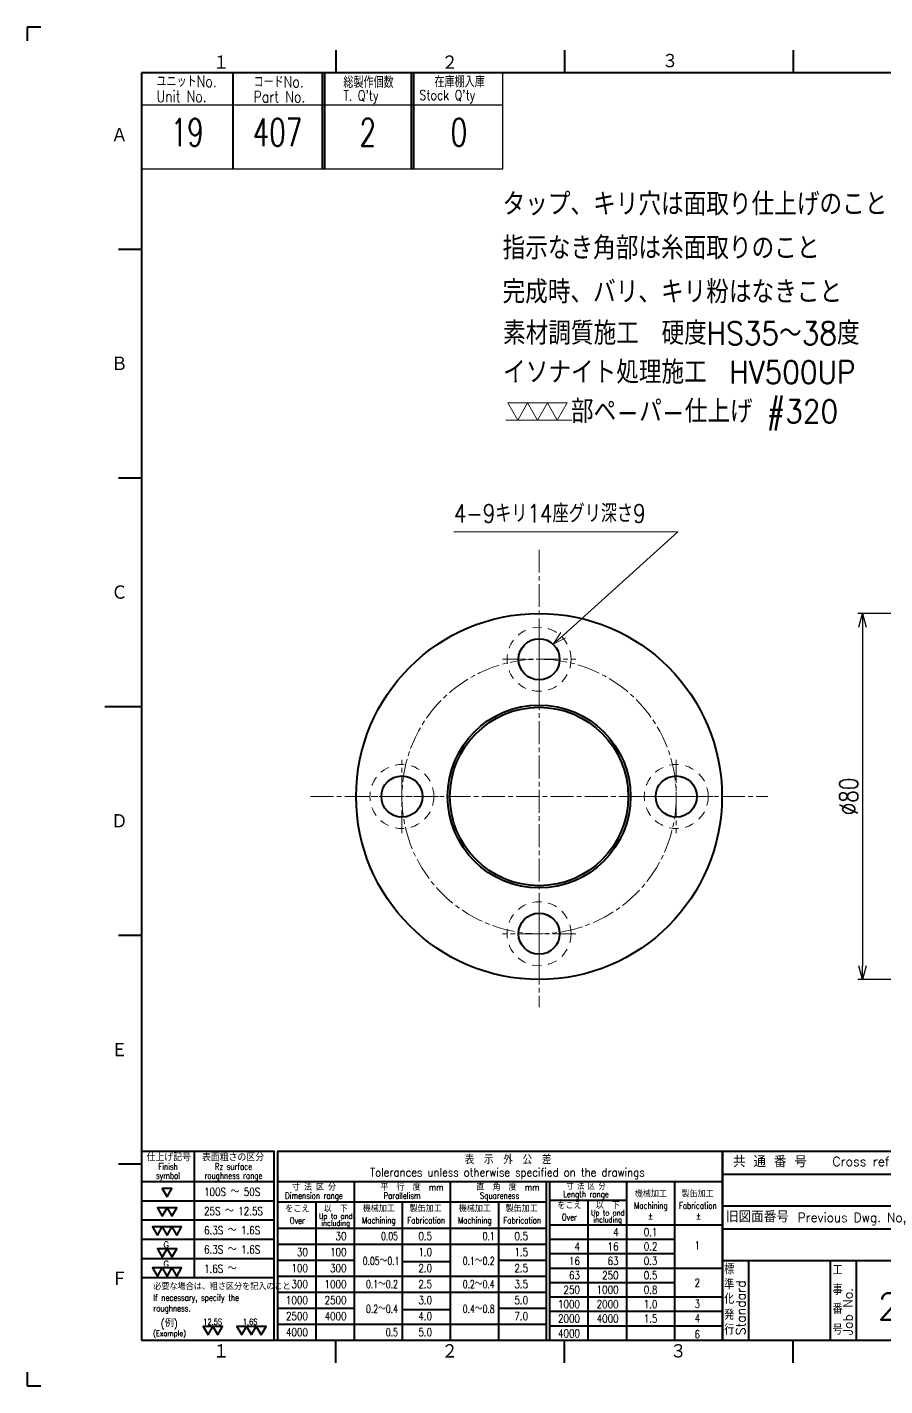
# Model space of a CAD drawing. Header units: millimetres. Extents: x 0 to 420, y 0 to 297.
# Drawn here: x 0 to 187.6, y 0 to 297 of the extents above; entities that cross this region are included whole.
import ezdxf
from ezdxf.enums import TextEntityAlignment as Align

# ---------------------------------------------------------------- set-up
doc = ezdxf.new("R2010")
doc.units = ezdxf.units.MM
doc.linetypes.add('GEN7A', pattern=[7.5, 5, -0.75, 1, -0.75])
doc.linetypes.add('HIDDEN2', pattern=[3.5, 2, -1.5])
doc.layers.get('0').update_dxf_attribs({"lineweight": 20})
doc.layers.get('DEFPOINTS').update_dxf_attribs({"color": 253})
for name, color, linetype, lineweight in [('2', 5, 'Continuous', 40), ('3A', 6, 'HIDDEN2', 20), ('5', 3, 'Continuous', 13), ('6', 7, 'Continuous', 50), ('7A', 4, 'GEN7A', 13), ('8', 1, 'Continuous', 13), ('WAKU', 7, 'Continuous', 40)]:
    doc.layers.add(name, color=color, linetype=linetype, lineweight=lineweight)
doc.layers.add('RAHM2', color=1, linetype='Continuous')
doc.styles.add('DIMENSION', font='romans.shx', dxfattribs={"width": 0.8, "bigfont": 'extfont2.shx'})
doc.styles.get("Standard").update_dxf_attribs({"font": 'romans.shx', "width": 0.8, "bigfont": 'extfont2.shx'})
doc.dimstyles.new('GEN-ISO$0', dxfattribs={"dimtxt": 4, "dimasz": 3, "dimexe": 1, "dimexo": 1, "dimgap": 1, "dimtad": 3, "dimrnd": 0.01, "dimdsep": 46, "dimtxsty": 'Standard', "dimblk": 'OPEN30', "dimcen": 0, "dimclrt": 7, "dimazin": 2, "dimtp": 0.1, "dimtm": 0.1, "dimtfac": 0.6, "dimtmove": 2, "dimatfit": 3, "dimldrblk": 'OPEN30', "dimfxl": 1, "dimarcsym": 0})

# ---------------------------------------------------------------- blocks, each defined once
blk = doc.blocks.new('注釈')
at = {"layer": '6', "width": 0.9}
for s, p in [('タップ、キリ穴は面取り仕上げのこと', (0, 19.2)), ('指示なき角部は糸面取りのこと', (0, 9.6)), ('完成時、バリ、キリ粉はなきこと', (0, 0))]:
    blk.add_text(s, height=5, dxfattribs=at).set_placement(p)
blk = doc.blocks.new('A3部品図')
at = {"layer": 'WAKU', "color": 5, "linetype": 'Continuous'}
for p, q in [((3, 297), (0, 297)), ((0, 297), (0, 294)), ((67.5, 292), (67.5, 287)), ((117.5, 292), (117.5, 287)), ((167.5, 292), (167.5, 287)), ((410, 287), (25, 287)), ((25, 287), (25, 10)), ((20, 248.5), (25, 248.5)), ((20, 198.5), (25, 198.5)), ((17, 148.5), (25, 148.5)), ((20, 98.5), (25, 98.5)), ((20, 48.5), (25, 48.5)), ((25, 10), (410, 10)), ((67.5, 5), (67.5, 10)), ((117.5, 5), (117.5, 10)), ((167.5, 5), (167.5, 10)), ((0, 3), (0, 0)), ((0, 0), (3, 0))]:
    blk.add_line(p, q, dxfattribs=at)
at = {"layer": 'WAKU', "color": 7, "linetype": 'Continuous'}
for p, q in [((36.55, 51.26), (36.55, 23.66)), ((25, 44.66), (54.05, 44.66)), ((54.75, 44.66), (152.05, 44.66)), ((71.55, 44.66), (71.55, 10)), ((92.55, 44.66), (92.55, 10)), ((113.55, 10), (113.55, 44.66)), ((114.25, 44.66), (114.25, 10)), ((131.05, 44.66), (131.05, 10)), ((141.55, 44.66), (141.55, 10)), ((122.65, 42.56), (122.65, 42.54)), ((54.75, 40.21), (113.55, 40.21)), ((63.15, 40.21), (63.15, 10)), ((82.05, 40.21), (82.05, 10)), ((103.05, 40.21), (103.05, 10)), ((114.25, 40.56), (131.05, 40.56)), ((122.65, 40.56), (122.65, 10)), ((54.75, 34.5), (113.55, 34.5)), ((114.25, 35.2), (152.05, 35.2)), ((25, 23.66), (54.05, 23.66))]:
    blk.add_line(p, q, dxfattribs=at)
at = {"layer": 'WAKU', "color": 3}
for p, q in [((25, 40.46), (54.05, 40.46)), ((25, 36.26), (54.05, 36.26)), ((25, 32.06), (54.05, 32.06)), ((54.75, 31), (113.55, 31)), ((114.25, 32.05), (141.55, 32.05)), ((25, 27.86), (54.05, 27.86)), ((54.75, 27.5), (71.55, 27.5)), ((82.05, 27.15), (92.55, 27.15)), ((114.25, 28.9), (141.55, 28.9)), ((54.75, 24), (113.55, 24)), ((114.25, 25.75), (152.05, 25.75)), ((54.75, 20.5), (113.55, 20.5)), ((114.25, 19.45), (152.05, 19.45)), ((54.75, 17), (71.55, 17)), ((82.05, 16.65), (92.55, 16.65)), ((114.25, 16.3), (152.05, 16.3)), ((54.75, 13.5), (113.55, 13.5)), ((114.25, 13.15), (152.05, 13.15))]:
    blk.add_line(p, q, dxfattribs=at)
at = {"layer": 'WAKU'}
for p, q in [((103.05, 27.5), (113.55, 27.5)), ((114.25, 22.6), (141.55, 22.6)), ((103.05, 17), (113.55, 17))]:
    blk.add_line(p, q, dxfattribs=at)
for points in [[(25, 10), (54.05, 10), (54.05, 51.26), (25, 51.26)], [(54.75, 10), (152.05, 10), (152.05, 51.26), (54.75, 51.26)]]:
    blk.add_lwpolyline(points, close=True, dxfattribs=at)
at = {"layer": 'WAKU', "color": 7, "linetype": 'Continuous'}
for points in [[(30.6, 41.29), (31.66, 43.12), (29.54, 43.12), (30.6, 41.29)], [(29.54, 37.09), (30.6, 38.92), (28.48, 38.92), (29.54, 37.09)], [(31.66, 37.09), (32.72, 38.92), (30.6, 38.92), (31.66, 37.09)], [(28.48, 32.89), (29.54, 34.72), (27.42, 34.72), (28.48, 32.89)], [(30.6, 32.89), (31.66, 34.72), (29.54, 34.72), (30.6, 32.89)], [(32.72, 32.89), (33.78, 34.72), (31.66, 34.72), (32.72, 32.89)], [(29.54, 28.12), (30.6, 29.96), (28.48, 29.96), (29.54, 28.12)], [(31.66, 28.12), (32.72, 29.96), (30.6, 29.96), (31.66, 28.12)], [(28.48, 23.92), (29.54, 25.76), (27.42, 25.76), (28.48, 23.92)], [(30.6, 23.92), (31.66, 25.76), (29.54, 25.76), (30.6, 23.92)], [(32.72, 23.92), (33.78, 25.76), (31.66, 25.76), (32.72, 23.92)], [(39.56, 11.14), (40.62, 12.98), (38.49, 12.98), (39.56, 11.14)], [(41.68, 11.14), (42.74, 12.98), (40.62, 12.98), (41.68, 11.14)], [(46.93, 11.14), (47.99, 12.98), (45.87, 12.98), (46.93, 11.14)], [(49.06, 11.14), (50.12, 12.98), (47.99, 12.98), (49.06, 11.14)], [(51.18, 11.14), (52.24, 12.98), (50.12, 12.98), (51.18, 11.14)]]:
    blk.add_lwpolyline(points, close=True, dxfattribs=at)
at = {"layer": 'WAKU'}
blk.add_blockref('注釈', (103.98, 236.62), dxfattribs=at)
at = {"layer": 'WAKU', "color": 5, "linetype": 'Continuous'}
blk.add_text('３', height=3.31, dxfattribs=at).set_placement((140.6, 289.58), align=Align.MIDDLE)
for s, p in [('１', (40.6, 287.58)), ('２', (90.6, 287.58)), ('Ａ', (18.36, 271.74)), ('Ｂ', (18.36, 221.74)), ('Ｃ', (18.36, 171.74)), ('Ｄ', (18.36, 121.74)), ('Ｅ', (18.36, 71.74)), ('Ｆ', (18.36, 21.74)), ('１', (40.6, 5.87)), ('２', (90.6, 5.87)), ('３', (140.6, 5.87))]:
    blk.add_text(s, height=3.31, dxfattribs=at).set_placement(p)
at = {"layer": 'WAKU', "color": 7, "linetype": 'Continuous'}
for s, height, width, p in [('仕上げ記号', 1.54, 0.9, (30.97, 49.13)), ('表面粗さの区分', 1.54, 0.9, (45.03, 49.13)), ('Finish', 1.4, 0.8, (30.82, 47.24)), ('Rz surface', 1.4, 0.8, (45.12, 47.24)), ('Tolerances unless otherwise specified on the drawings', 1.8, 0.9, (105.02, 45.77)), ('表\u3000示\u3000外\u3000公\u3000差', 1.8, 0.9, (105.18, 48.48)), ('symbol', 1.4, 0.8, (30.82, 45.27)), ('roughness range', 1.4, 0.8, (45.12, 45.27)), ('Dimension range', 1.4, 0.8, (62.73, 40.86)), ('寸 法 区 分', 1.4, 0.9, (62.73, 42.71)), ('Parallelism', 1.4, 0.8, (81.99, 40.86)), ('平\u3000行\u3000度\u3000mm', 1.4, 0.9, (84.16, 42.71)), ('Squareness', 1.4, 0.8, (103.32, 40.86)), ('直\u3000角\u3000度\u3000mm', 1.4, 0.9, (105.16, 42.71)), ('Length range', 1.4, 0.8, (122.23, 41.21)), ('寸 法 区 分', 1.4, 0.8, (122.23, 42.89)), ('機械加工', 1.4, 0.9, (136.41, 41.24)), ('製缶加工', 1.4, 0.9, (146.64, 41.24)), ('をこえ', 1.4, 0.9, (59.09, 37.95)), ('以\u3000下', 1.4, 0.9, (67.49, 37.95)), ('機械加工', 1.4, 0.9, (76.91, 38.02)), ('製缶加工', 1.4, 0.9, (87.16, 38.02)), ('機械加工', 1.4, 0.9, (97.91, 38.02)), ('製缶加工', 1.4, 0.9, (108.16, 38.02)), ('をこえ', 1.4, 0.9, (118.59, 38.7)), ('以\u3000下', 1.4, 0.9, (126.99, 38.7)), ('Machining', 1.4, 0.8, (136.41, 38.72)), ('Fabrication', 1.4, 0.8, (146.68, 38.72)), ('Over', 1.4, 0.8, (59.09, 35.42)), ('Up to and', 1.2, 0.8, (67.48, 36.5)), ('including', 1.2, 0.8, (67.49, 34.98)), ('Machining', 1.4, 0.8, (76.91, 35.49)), ('Fabrication', 1.4, 0.8, (87.28, 35.49)), ('Machining', 1.4, 0.8, (97.91, 35.49)), ('Fabrication', 1.4, 0.8, (108.28, 35.49)), ('Over', 1.4, 0.8, (118.59, 36.17)), ('Up to and', 1.2, 0.8, (126.98, 37.25)), ('including', 1.2, 0.8, (126.99, 35.73)), ('%%P', 1.4, 0.9, (136.33, 36.46)), ('%%P', 1.4, 0.9, (146.83, 36.46))]:
    blk.add_text(s, height=height, dxfattribs=dict(at, width=width)).set_placement(p, align=Align.CENTER)
for s, height, width, p in [('100S ～ 50S', 1.75, 0.8, (38.69, 41.52)), ('25S ～ 12.5S', 1.75, 0.8, (38.69, 37.32)), ('6.3S ～ 1.6S', 1.75, 0.8, (38.69, 33.12)), ('0.1', 1.75, 0.8, (134.84, 32.73)), ('6.3S ～ 1.6S', 1.75, 0.8, (38.69, 28.92)), ('0.2', 1.75, 0.8, (134.84, 29.58)), ('1', 1.75, 0.8, (145.97, 29.81)), ('0.3', 1.75, 0.8, (134.84, 26.43)), ('1.6S ～ ', 1.75, 0.8, (38.69, 24.72)), ('0.5', 1.75, 0.8, (134.84, 23.28)), ('必要な場合は、粗さ区分を記入のこと', 1.4, 0.9, (27.61, 20.99)), ('0.8', 1.75, 0.8, (134.84, 20.13)), ('2', 1.75, 0.8, (145.97, 21.65)), ('If necessary, specify the', 1.4, 0.8, (27.61, 18.58)), ('1.0', 1.75, 0.8, (134.84, 16.98)), ('3', 1.75, 0.8, (145.97, 17.04)), ('roughness.', 1.4, 0.8, (27.61, 16.26)), ('1.5', 1.75, 0.8, (134.84, 13.83)), ('4', 1.75, 0.8, (145.97, 13.89)), ('(Example)', 1.2, 0.8, (27.53, 10.87)), ('(例)', 1.6, 0.9, (29.2, 12.85)), ('12.5S', 1.26, 0.8, (38.53, 13.36)), ('1.6S', 1.26, 0.8, (47.18, 13.36)), ('6', 1.75, 0.8, (145.97, 10.39))]:
    blk.add_text(s, height=height, dxfattribs=dict(at, width=width)).set_placement(p)
for s, width, p in [('30', 0.8, (69.85, 31.85)), ('0.05', 0.7, (81.08, 31.85)), ('0.5', 0.8, (88.56, 31.85)), ('0.1', 0.7, (102.24, 31.85)), ('0.5', 0.8, (109.56, 31.85)), ('4', 0.8, (129.35, 32.73)), ('30', 0.8, (61.4, 28.35)), ('100', 0.8, (69.85, 28.35)), ('1.0', 0.8, (88.56, 28.35)), ('1.5', 0.8, (109.56, 28.35)), ('4', 0.8, (120.9, 29.58)), ('16', 0.8, (129.35, 29.58)), ('0.05～0.1', 0.7, (81.41, 26.42)), ('0.1～0.2', 0.7, (102.24, 26.42)), ('16', 0.8, (120.9, 26.43)), ('63', 0.8, (129.35, 26.43)), ('100', 0.8, (61.4, 24.85)), ('300', 0.8, (69.85, 24.85)), ('2.0', 0.8, (88.56, 24.85)), ('2.5', 0.8, (109.56, 24.85)), ('63', 0.8, (120.9, 23.28)), ('250', 0.8, (129.35, 23.28)), ('300', 0.8, (61.4, 21.35)), ('1000', 0.8, (69.85, 21.35)), ('0.1～0.2', 0.7, (81.08, 21.35)), ('2.5', 0.8, (88.56, 21.35)), ('0.2～0.4', 0.7, (102.24, 21.35)), ('3.5', 0.8, (109.56, 21.35)), ('250', 0.8, (120.9, 20.13)), ('1000', 0.8, (129.35, 20.13)), ('1000', 0.8, (61.4, 17.85)), ('2500', 0.8, (69.85, 17.85)), ('3.0', 0.8, (88.56, 17.85)), ('5.0', 0.8, (109.56, 17.85)), ('1000', 0.8, (120.9, 16.98)), ('2000', 0.8, (129.35, 16.98)), ('2500', 0.8, (61.4, 14.35)), ('4000', 0.8, (69.85, 14.35)), ('0.2～0.4', 0.7, (81.08, 15.93)), ('4.0', 0.8, (88.56, 14.35)), ('0.4～0.8', 0.7, (102.24, 15.93)), ('7.0', 0.8, (109.56, 14.35)), ('2000', 0.8, (120.9, 13.83)), ('4000', 0.8, (129.35, 13.83)), ('4000', 0.8, (61.4, 10.85)), ('0.5', 0.7, (81.08, 10.85)), ('5.0', 0.8, (88.56, 10.85)), ('4000', 0.8, (120.9, 10.58))]:
    blk.add_text(s, height=1.75, dxfattribs=dict(at, width=width)).set_placement(p, align=Align.RIGHT)
for p in [(31.04, 30.15), (31.04, 25.95)]:
    blk.add_text('G', height=1.4, dxfattribs=at).set_placement(p, align=Align.RIGHT)
blk = doc.blocks.new('A3表題欄')
at = {"layer": 'RAHM2', "color": 5, "linetype": 'Continuous'}
for p, q in [((-306, 256), (-306, 277)), ((-385, 256), (-345.5, 256)), ((-345.5, 256), (-306, 256))]:
    blk.add_line(p, q, dxfattribs=at)
at = {"layer": 'RAHM2', "color": 7, "linetype": 'Continuous'}
for p, q in [((-385, 270), (-345.5, 270)), ((-345.5, 270), (-306, 270))]:
    blk.add_line(p, q, dxfattribs=at)
at = {"layer": 'WAKU', "linetype": 'Continuous'}
for p, q in [((-365, 277), (-365, 256)), ((-345.5, 277), (-345.5, 256)), ((-345, 277), (-345, 256)), ((-326, 277), (-326, 256)), ((-325.5, 277), (-325.5, 256))]:
    blk.add_line(p, q, dxfattribs=at)
at = {"layer": 'WAKU'}
for p, q in [((-75, 47.26), (0, 47.26)), ((-75, 41.26), (-75, 47.26)), ((-63, 47.26), (-63, 41.26)), ((-43.2, 47.26), (-43.2, 41.26)), ((-14.4, 47.26), (-14.4, 41.26)), ((-214.07, 41.26), (-214.07, 17.42)), ((-199.45, 41.26), (-199.45, 0)), ((-184.82, 41.26), (-184.82, 17.42)), ((-170.2, 41.26), (-170.2, 17.42)), ((-155.57, 41.26), (-155.57, 17.42)), ((-140.95, 41.26), (-140.95, 17.42)), ((-111.7, 41.26), (-111.7, 0)), ((-257.95, 36.26), (-214.07, 36.26)), ((-214.07, 34.26), (0, 34.26)), ((-140.95, 34.26), (-140.95, 17.42)), ((-111.7, 34.26), (-111.7, 34.26)), ((-100.83, 34.26), (-100.83, 17.42)), ((-257.95, 29.34), (-214.07, 29.34)), ((-257.95, 24.34), (-214.07, 24.34)), ((-92.27, 26.35), (-8.97, 26.35)), ((-257.95, 17.42), (0, 17.42)), ((-252.23, 17.42), (-252.23, 0)), ((-234.41, 17.42), (-234.41, 0)), ((-228.7, 17.42), (-228.7, 0)), ((-162.27, 17.42), (-162.27, 0)), ((-145.41, 17.42), (-145.41, 12.42)), ((-96.17, 17.42), (-96.17, 0)), ((-75.85, 17.42), (-75.85, 12.42)), ((-59, 17.42), (-59, 12.42)), ((-33.71, 17.42), (-33.71, 12.42)), ((-25.28, 17.42), (-25.28, 12.42)), ((-199.45, 12.42), (-111.7, 12.42)), ((-96.17, 12.42), (0, 12.42))]:
    blk.add_line(p, q, dxfattribs=at)
at = {"layer": 'WAKU', "color": 7, "linetype": 'Continuous'}
for p, q in [((-8.43, 0), (-8.43, 17.42)), ((-7.93, 0), (-7.93, 17.42))]:
    blk.add_line(p, q, dxfattribs=at)
at = {"layer": 'WAKU', "color": 5}
blk.add_lwpolyline([(0, 41.26), (-257.95, 41.26), (-257.95, 0)], dxfattribs=at)
at = {"layer": 'WAKU'}
for points in [[(-107.98, 35.4), (-106.78, 35.4), (-106.78, 36.01)], [(-107.98, 35.58), (-107.03, 35.58), (-107.03, 35.91)], [(-107.28, 35.82), (-107.28, 35.75), (-107.98, 35.75), (-107.98, 35.4)], [(-106.38, 37.51), (-106.38, 35.4), (-105.08, 35.4), (-105.08, 37.51), (-106.38, 37.51)], [(-106.23, 37.36), (-106.23, 36.53), (-105.23, 36.53), (-105.23, 37.36), (-106.23, 37.36)], [(-105.23, 36.38), (-105.23, 35.55), (-106.23, 35.55), (-106.23, 36.38), (-105.23, 36.38)], [(-104.68, 35.98), (-104.68, 35.4), (-103.42, 35.4), (-103.42, 35.75), (-104.15, 35.75), (-104.15, 35.8)], [(-104.43, 35.87), (-104.43, 35.58), (-103.42, 35.58)]]:
    blk.add_lwpolyline(points, dxfattribs=at)
for radius, start, end in [(2.5, 308.2706, 230.8952), (2.28, 303.9949, 234.4013), (2.06, 299.8294, 238.4756)]:
    blk.add_arc((-105.7, 37.76), radius, start, end, dxfattribs=at)
at = {"layer": 'RAHM2', "color": 7, "linetype": 'Continuous', "width": 0.8}
for s, height, p in [('ユニットNo.', 2.5, (-381.71, 273.92)), ('コードNo.', 2.5, (-360.48, 273.81)), ('総製作個数', 2.5, (-340.84, 273.72)), ('在庫棚入庫', 2.5, (-320.92, 273.82)), ('Unit No.', 2.5, (-381.71, 270.64)), ("Stock Q'ty", 2.2, (-324.2, 271.06)), ('Part No.', 2.5, (-360.48, 270.53)), ("T. Q'ty", 2.2, (-340.84, 270.96))]:
    blk.add_text(s, height=height, dxfattribs=at).set_placement(p)
at = {"layer": 'WAKU'}
for s, height, p in [('符号', 2.5, (-71.83, 44.63)), ('年月日', 2.5, (-59.51, 44.4)), ('設計訂正書No.', 2.5, (-41.71, 44.44)), ('担当', 2.5, (-10.5, 44.44)), ('Amd.', 2, (-71.83, 42.2)), ('Y/M/D', 2, (-59.51, 41.97)), ('Design Chg No.', 2, (-41.71, 42.01)), ('Name', 2, (-10.5, 42.01)), ('旧図面番号', 2.5, (-257.15, 25.71)), ('標', 2, (-257.56, 14.43)), ('工', 2, (-233.85, 14.24)), ('機種', 2.4, (-89.92, 14.76)), ('ユニット', 2.4, (-73.61, 14.96)), ('部 品', 2.4, (-51.07, 14.79)), ('特性', 2.4, (-32.45, 14.78)), ('派 生', 2.4, (-20.35, 14.72)), ('準', 2, (-257.56, 11.11)), ('事', 2, (-233.85, 9.93)), ('Unit No.', 1.7, (-72.61, 12.76)), ('Part No.', 1.7, (-52.19, 12.76)), ('Dir.', 1.7, (-31.91, 12.76)), ('Branch', 1.7, (-21.72, 12.76)), ('化', 2, (-257.56, 7.95)), ('発', 2, (-257.56, 4.47)), ('番', 2, (-233.85, 5.76)), ('行', 2, (-257.56, 1.24)), ('号', 2, (-233.85, 1.24))]:
    blk.add_text(s, height=height, dxfattribs=at).set_placement(p)
for s, height, p in [('共 通 番 号', 2.5, (-247.55, 39.14)), ('Cross ref No.', 2, (-224.77, 39.04))]:
    blk.add_text(s, height=height, dxfattribs=at).set_placement(p, align=Align.MIDDLE)
for s, height, width, p in [('承 認', 3, 0.7, (-206.82, 39.35)), ('照  査', 3, 0.7, (-192.2, 39.35)), ('設  計', 3, 0.7, (-177.57, 39.35)), ('作  成', 3, 0.7, (-162.95, 39.35)), ('尺  度', 3, 0.7, (-148.33, 39.35)), ('APPROVED', 1.8, 0.8, (-206.82, 35.85)), ('CHECKED', 1.8, 0.8, (-192.2, 35.85)), ('DESIGNED', 1.8, 0.8, (-177.57, 35.85)), ('DRAWN', 1.8, 0.8, (-162.95, 35.85)), ('SCALE', 1.8, 0.8, (-148.33, 35.85)), ('DWG.No.', 2.5, 0.8, (-104.59, 4.96))]:
    blk.add_text(s, height=height, dxfattribs=dict(at, width=width)).set_placement(p, align=Align.MIDDLE)
for s, height, width, p in [('作成年月日', 3, 0.7, (-132.51, 37.82)), ('Kusakabe Electric ＆ Machinery Co.,Ltd.', 3.3108, 0.5, (-64.44, 36.19)), ('Y/M/D', 1.8, 0.8, (-129.21, 34.87)), ('名 称', 3, 0.7, (-108.94, 27.33)), ('Previous Dwg. No,', 2, 0.97, (-241.46, 25.8)), ('TITLE', 2.5, 0.8, (-110.82, 21.25)), ('標準図番号', 3, 0.7, (-197.74, 13.44)), ('Std. No.', 2.5, 0.7, (-182.77, 13.44)), ('機器記号', 2.5, 0.7, (-157.35, 14.77)), ('ユニット記号', 2.5, 0.7, (-134.86, 14.85)), ('Unit Code', 2, 0.7, (-134.55, 12.83)), ('Mach. code', 2, 0.7, (-160.14, 12.83)), ('図面番号', 3, 0.7, (-109.85, 10.37)), ('Machine Type', 1.7, 0.9, (-94.85, 13.05))]:
    blk.add_text(s, height=height, dxfattribs=dict(at, width=width)).set_placement(p)
at = {"layer": 'WAKU', "width": 0.844147}
blk.add_text('日下部電機株式会社', height=3.311, dxfattribs=at).set_placement((-99.65, 36.06), (-70.21, 36.06), align=Align.FIT)
at = {"layer": 'WAKU', "color": 7, "linetype": 'Continuous', "width": 0.7}
blk.add_text('訂正符号', height=2, dxfattribs=at).set_placement((-6.99, 15.16))
at = {"layer": 'WAKU'}
for s, p in [('Standard', (-252.93, 1.05)), ('Job No.', (-229.5, 1.05))]:
    blk.add_text(s, height=2, rotation=90, dxfattribs=at).set_placement(p)
at = {"layer": 'WAKU', "color": 7, "linetype": 'Continuous'}
blk.add_text('Amd.', height=1.7, dxfattribs=at).set_placement((-6.26, 12.76))
at = {"layer": 'WAKU', "linetype": 'Continuous', "width": 0.7}
for tag, p in [('GEN-TITLE-UN', (-375, 264.01)), ('GEN-TITLE-PT', (-355.25, 264)), ('GEN-TITLE-QT', (-335.51, 264)), ('GEN-TITLE-STO', (-315.57, 264))]:
    blk.add_attdef(tag, text='', height=6, dxfattribs=at).set_placement(p, align=Align.MIDDLE)
at = {"layer": 'WAKU'}
for tag, height, width, p in [('GEN-TITLE-CRO', 4, 0.8, (-236.01, 32.8)), ('HEADER1', 5, 0.9, (-50.88, 30.15)), ('GEN-TITLE-SCA', 4, 0.85, (-148.21, 25.85)), ('HEADER2', 6, 0.9, (-51.11, 21.68)), ('GEN-TITLE-PRE', 4, 0.8, (-236.01, 20.88))]:
    blk.add_attdef(tag, text='', height=height, dxfattribs=dict(at, width=width)).set_placement(p, align=Align.MIDDLE)
for tag, p in [('GEN-TITLE-APP｛3.4｝', (-206.8, 26.09)), ('GEN-TITLE-CHE｛3.4｝', (-192.17, 26.09)), ('GEN-TITLE-DES｛3.4｝', (-177.55, 26.09)), ('GEN-TITLE-DRA｛3.4｝', (-162.93, 26.09))]:
    blk.add_attdef(tag, text='', height=4, dxfattribs=at).set_placement(p, align=Align.MIDDLE)
at = {"layer": 'WAKU', "width": 0.7}
blk.add_attdef('GEN-TITLE-DAT', text='', height=3.5, dxfattribs=at).set_placement((-126.36, 24.1), align=Align.CENTER)
blk.add_attdef('GEN-TITLE-DAT1{4.4}', text='', height=3.5, dxfattribs=at).set_placement((-243.52, 8.71), align=Align.MIDDLE_CENTER)
at = {"layer": 'WAKU', "color": 5}
blk.add_attdef('HEADER6', text='', height=5.8, dxfattribs=at).set_placement((-214.07, 2.7), align=Align.BOTTOM_CENTER)
at = {"layer": 'WAKU', "style": 'DIMENSION', "width": 1.2}
blk.add_attdef('HEADER13', text='', height=7.02, dxfattribs=at).set_placement((-196.44, 6.21), align=Align.MIDDLE_LEFT)
at = {"layer": 'WAKU', "color": 5, "style": 'DIMENSION', "width": 1.2}
for tag, p in [('HEADER12', (-160.55, 6.21)), ('GEN-TITLE-DWG', (-93.21, 6.21))]:
    blk.add_attdef(tag, text='', height=7.02, dxfattribs=at).set_placement(p, align=Align.MIDDLE_LEFT)
at = {"layer": 'WAKU', "color": 5, "style": 'DIMENSION'}
blk.add_attdef('GEN-TITLE-Amd', text='', height=7.02, dxfattribs=at).set_placement((-3.96, 6.21), align=Align.MIDDLE)
blk = doc.blocks.new('_Open30')
at = {"color": 0, "linetype": 'ByBlock', "lineweight": -2}
for p, q in [((-1, 0.268), (0, 0)), ((0, 0), (-1, -0.268)), ((0, 0), (-1, 0))]:
    blk.add_line(p, q, dxfattribs=at)
blk = doc.blocks.new('*D13')
at = {"layer": '5', "color": 0, "lineweight": -2, "transparency": 16777216}
for p, q in [((219, 168.83), (181.69, 168.83)), ((182.69, 165.83), (182.69, 91.83)), ((219, 88.83), (181.69, 88.83))]:
    blk.add_line(p, q, dxfattribs=at)
at = {"layer": 'DEFPOINTS', "color": 0, "transparency": 16777216}
for p in [(220, 168.83), (182.69, 88.83), (220, 88.83)]:
    blk.add_point(p, dxfattribs=at)
at = {"layer": '5', "color": 0, "lineweight": -2, "transparency": 16777216, "xscale": 3, "yscale": 3, "zscale": 3}
for p, rotation in [((182.69, 168.83), 90), ((182.69, 88.83), 270)]:
    blk.add_blockref('_Open30', p, dxfattribs=dict(at, rotation=rotation))
at = {"layer": '5', "color": 7, "transparency": 16777216, "insert": (179.69, 128.83), "char_height": 4, "attachment_point": 5, "rotation": 90}
blk.add_mtext('%%C80', dxfattribs=at)
blk = doc.blocks.new('*S33')
at = {"layer": '5'}
for p, q in [((93.33, 186.69), (142.34, 186.69)), ((142.34, 186.69), (117.29, 164.1))]:
    blk.add_line(p, q, dxfattribs=at)
at = {"layer": '5', "linetype": 'Continuous'}
for p, q in [((116.75, 164.7), (115.06, 162.09)), ((117.29, 164.1), (115.06, 162.09)), ((115.06, 162.09), (117.82, 163.5))]:
    blk.add_line(p, q, dxfattribs=at)
at = {"layer": '5', "color": 7, "insert": (93.33, 188.69), "char_height": 4, "attachment_point": 7}
blk.add_mtext('4-9キリ14座グリ深さ9', dxfattribs=at)

msp = doc.modelspace()

# ---------------------------------------------------------------- linework, layer by layer
at = {"layer": '2'}
for centre, radius in [((111.963, 128.825), 40), ((111.963, 158.825), 4.5), ((111.963, 128.825), 20), ((111.963, 128.825), 19.5), ((81.963, 128.825), 4.5), ((141.963, 128.825), 4.5), ((111.963, 98.825), 4.5)]:
    msp.add_circle(centre, radius, dxfattribs=at)
at = {"layer": '3A'}
for centre in [(111.963, 158.825), (81.963, 128.825), (141.963, 128.825), (111.963, 98.825)]:
    msp.add_circle(centre, 7, dxfattribs=at)
at = {"layer": '5'}
msp.add_line((104.707, 211.099), (119.134, 211.099), dxfattribs=at)
at = {"layer": '7A'}
for p, q in [((111.963, 182.758), (111.963, 82.758)), ((111.963, 150.825), (111.963, 166.825)), ((103.963, 158.825), (119.963, 158.825)), ((81.963, 120.825), (81.963, 136.825)), ((141.963, 136.825), (141.963, 120.825)), ((61.963, 128.825), (161.963, 128.825)), ((89.963, 128.825), (73.963, 128.825)), ((133.963, 128.825), (149.963, 128.825)), ((111.963, 106.825), (111.963, 90.825)), ((119.963, 98.825), (103.963, 98.825))]:
    msp.add_line(p, q, dxfattribs=at)
msp.add_circle((111.963, 128.825), 30, dxfattribs=at)
at = {"layer": '8'}
for points in [[(107.285, 211.099), (109.45, 214.849), (105.12, 214.849), (107.285, 211.099)], [(111.615, 211.099), (113.78, 214.849), (109.45, 214.849), (111.615, 211.099)], [(115.945, 211.099), (118.11, 214.849), (113.78, 214.849), (115.945, 211.099)]]:
    msp.add_lwpolyline(points, close=True, dxfattribs=at)

# ---------------------------------------------------------------- block references
at = {"layer": '2', "lineweight": 0}
msp.add_blockref('A3部品図', (0, 0), dxfattribs=at)
msp.add_blockref('A3表題欄', (410, 10), dxfattribs=at).add_auto_attribs({'GEN-TITLE-DWG': 'CR19407N01', 'GEN-TITLE-UN': '19', 'GEN-TITLE-PT': '407', 'HEADER1': 'ロ-タリ-ディスクカッタ-', 'HEADER2': '軸', 'GEN-TITLE-DAT': '2014/01/21', 'GEN-TITLE-SCA': '1:1', 'HEADER6': '2655', 'HEADER12': 'RCGR4', 'GEN-TITLE-QT': '2', 'GEN-TITLE-DES｛3.4｝': '神吉', 'GEN-TITLE-DRA｛3.4｝': '神吉', 'GEN-TITLE-STO': '0'})
at = {"layer": '5'}
msp.add_blockref('*S33', (0, 0), dxfattribs=at)

# ---------------------------------------------------------------- texts
at = {"layer": '6', "width": 0.9}
for s, p in [('素材調質施工\u3000硬度HS35～38度', (104.085, 227.594)), ('イソナイト処理施工\u3000HV500UP', (104.085, 219.071)), ('\u3000\u3000\u3000部ペ-パ-仕上げ #320', (104.085, 210.509))]:
    msp.add_text(s, height=5, dxfattribs=at).set_placement(p)

# ---------------------------------------------------------------- dimensions: what is measured, and where the dimension line sits
at = {"layer": '5'}
dim = msp.add_linear_dim(base=(182.687, 88.826), p1=(219.997, 168.826), p2=(219.997, 88.826), angle=90, dimstyle='GEN-ISO$0', override={"dimpost": '%%C<>', "dimadec": 2, "dimtm": 0.1}, dxfattribs=at)
dim.commit()
dim.dimension.update_dxf_attribs({"geometry": '*D13', "text_midpoint": (179.687, 128.826)})

doc.saveas('drawing.dxf')
